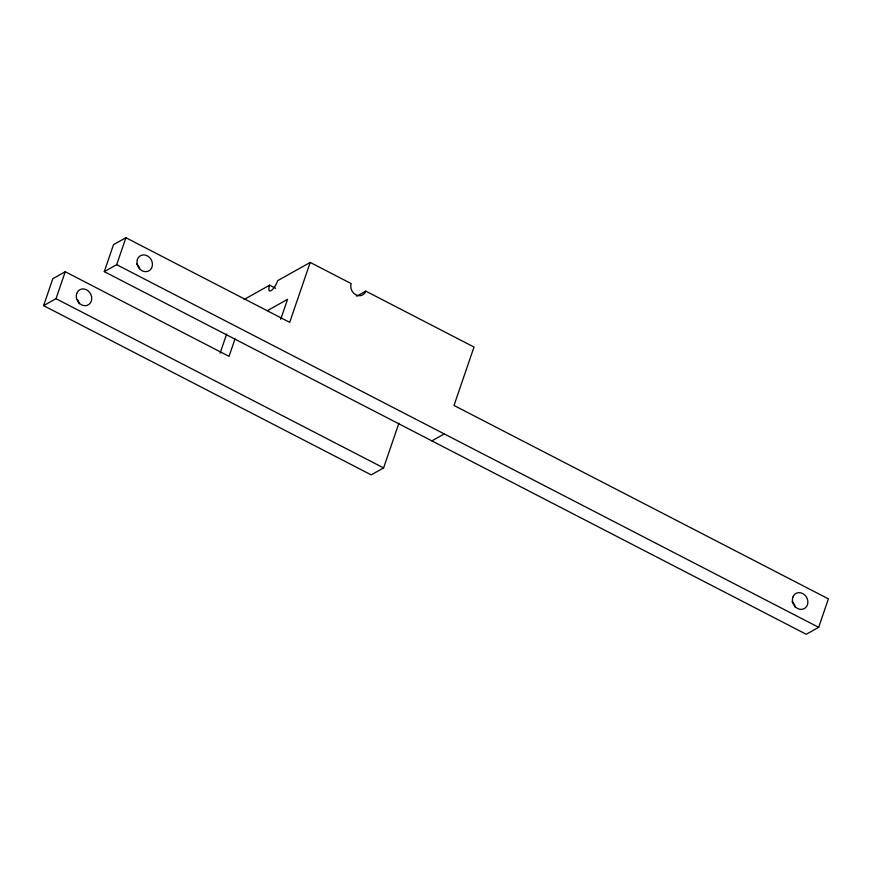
<?xml version="1.0" encoding="UTF-8"?>
<svg xmlns="http://www.w3.org/2000/svg" width="872" height="872" viewBox="0 0 872 872"><rect width="100%" height="100%" fill="white"/><g stroke="black" fill="none" stroke-linecap="round" stroke-linejoin="round"><path stroke-width="1.31" d="M398.896 423.225L383.593 467.926L371.189 474.88L43.6 305.647L52.832 278.691L65.237 271.737L229.031 356.354L235.015 338.881M43.6 305.647L56.004 298.693L65.237 271.737M104.28 271.639L113.502 244.672L125.906 237.718L289.7 322.335L310.214 262.428L351.165 283.585A8.666 7.434 60.7 0 0 355.907 294.856A8.666 7.434 60.7 0 0 365.793 291.139L474.008 347.045L454.007 405.458L828.4 598.868L818.655 627.328L806.251 634.282L104.28 271.639L116.684 264.685L125.906 237.718M220.115 353.116L226.666 333.998M280.719 319.305L287.553 299.336L267.541 310.563M244.106 299.499L269.644 285.177L275.65 288.283M310.214 262.428L277.71 280.653A9.014 2.812 -62.7 0 1 271.007 290.703A9.014 2.812 -62.7 0 1 269.644 285.177M356.768 296.197L365.793 291.139M431.869 440.872L444.273 433.918M116.684 264.685L818.655 627.328M56.004 298.693L383.593 467.926M77.488 299.663A8.666 7.434 60.7 0 1 79.232 303.783M136.653 263.987A8.666 7.434 60.7 0 1 139.662 268.696M792.092 601.702A8.666 7.434 60.7 0 1 795.34 607.49M76.703 293.526A8.666 7.434 60.7 0 0 85.456 305.68A8.666 7.434 60.7 0 0 89.892 292.709A8.666 7.434 60.7 0 0 76.703 293.526M137.384 259.507A8.666 7.434 60.7 0 0 146.125 271.661A8.666 7.434 60.7 0 0 150.573 258.69A8.666 7.434 60.7 0 0 137.384 259.507M792.822 597.233A8.666 7.434 60.7 0 0 801.564 609.386A8.666 7.434 60.7 0 0 806.001 596.415A8.666 7.434 60.7 0 0 792.822 597.233"/></g></svg>
